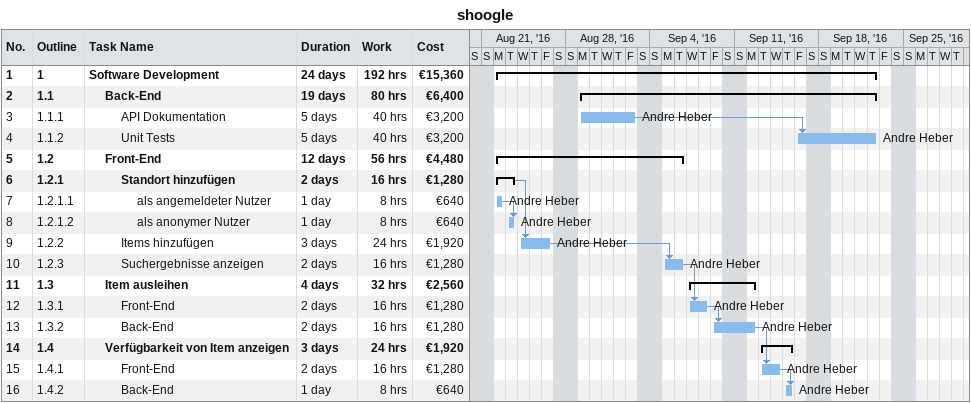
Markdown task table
shoogle

| ID | WBS | Task | Duration | Start | Finish | Predecessors | Resources | Work (h) | Cost (€) |
|---|---|---|---|---|---|---|---|---|---|
| 1 | 1 | **Software Development** | 24d | 2016-08-22 | 2016-09-22 |  |  | 192 | 15360 |
| 2 | 1.1 | **Back-End** | 19d | 2016-08-29 | 2016-09-22 |  |  | 80 | 6400 |
| 3 | 1.1.1 | API Dokumentation | 5d | 2016-08-29 | 2016-09-02 |  | Andre Heber | 40 | 3200 |
| 4 | 1.1.2 | Unit Tests | 5d | 2016-09-16 | 2016-09-22 | 3 | Andre Heber | 40 | 3200 |
| 5 | 1.2 | **Front-End** | 12d | 2016-08-22 | 2016-09-06 |  |  | 56 | 4480 |
| 6 | 1.2.1 | **Standort hinzufügen** | 2d | 2016-08-22 | 2016-08-23 |  |  | 16 | 1280 |
| 7 | 1.2.1.1 | als angemeldeter Nutzer | 1d | 2016-08-22 | 2016-08-22 |  | Andre Heber | 8 | 640 |
| 8 | 1.2.1.2 | als anonymer Nutzer | 1d | 2016-08-23 | 2016-08-23 | 7 | Andre Heber | 8 | 640 |
| 9 | 1.2.2 | Items hinzufügen | 3d | 2016-08-24 | 2016-08-26 | 6 | Andre Heber | 24 | 1920 |
| 10 | 1.2.3 | Suchergebnisse anzeigen | 2d | 2016-09-05 | 2016-09-06 | 9 | Andre Heber | 16 | 1280 |
| 11 | 1.3 | **Item ausleihen** | 4d | 2016-09-07 | 2016-09-12 |  |  | 32 | 2560 |
| 12 | 1.3.1 | Front-End | 2d | 2016-09-07 | 2016-09-08 | 10 | Andre Heber | 16 | 1280 |
| 13 | 1.3.2 | Back-End | 2d | 2016-09-09 | 2016-09-12 | 12 | Andre Heber | 16 | 1280 |
| 14 | 1.4 | **Verfügbarkeit von Item anzeigen** | 3d | 2016-09-13 | 2016-09-15 |  |  | 24 | 1920 |
| 15 | 1.4.1 | Front-End | 2d | 2016-09-13 | 2016-09-14 | 13 | Andre Heber | 16 | 1280 |
| 16 | 1.4.2 | Back-End | 1d | 2016-09-15 | 2016-09-15 | 15 | Andre Heber | 8 | 640 |
